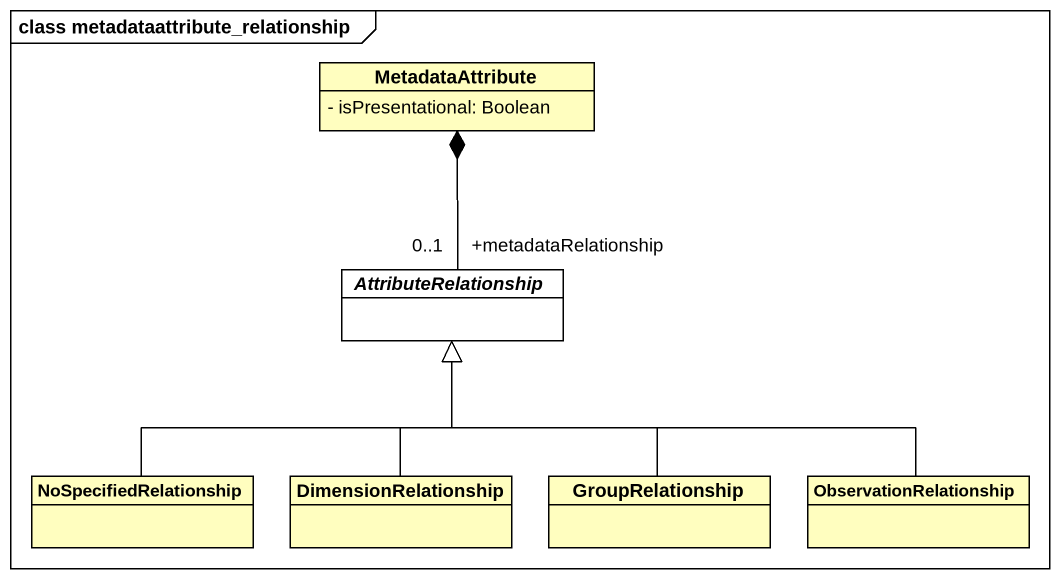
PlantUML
@startuml
mainframe class metadataattribute_relationship
hide circle
hide empty members
skinparam classAttributeIconSize 0
class MetadataAttribute #FFFEBF {
  - isPresentational: Boolean
}
abstract class AttributeRelationship
class NoSpecifiedRelationship #FFFEBF
class DimensionRelationship #FFFEBF
class GroupRelationship #FFFEBF
class ObservationRelationship #FFFEBF
AttributeRelationship "+metadataRelationship\n0..1" -up-* MetadataAttribute
NoSpecifiedRelationship -up-|> AttributeRelationship
DimensionRelationship -up-|> AttributeRelationship
GroupRelationship -up-|> AttributeRelationship
ObservationRelationship -left-|> AttributeRelationship
@enduml
